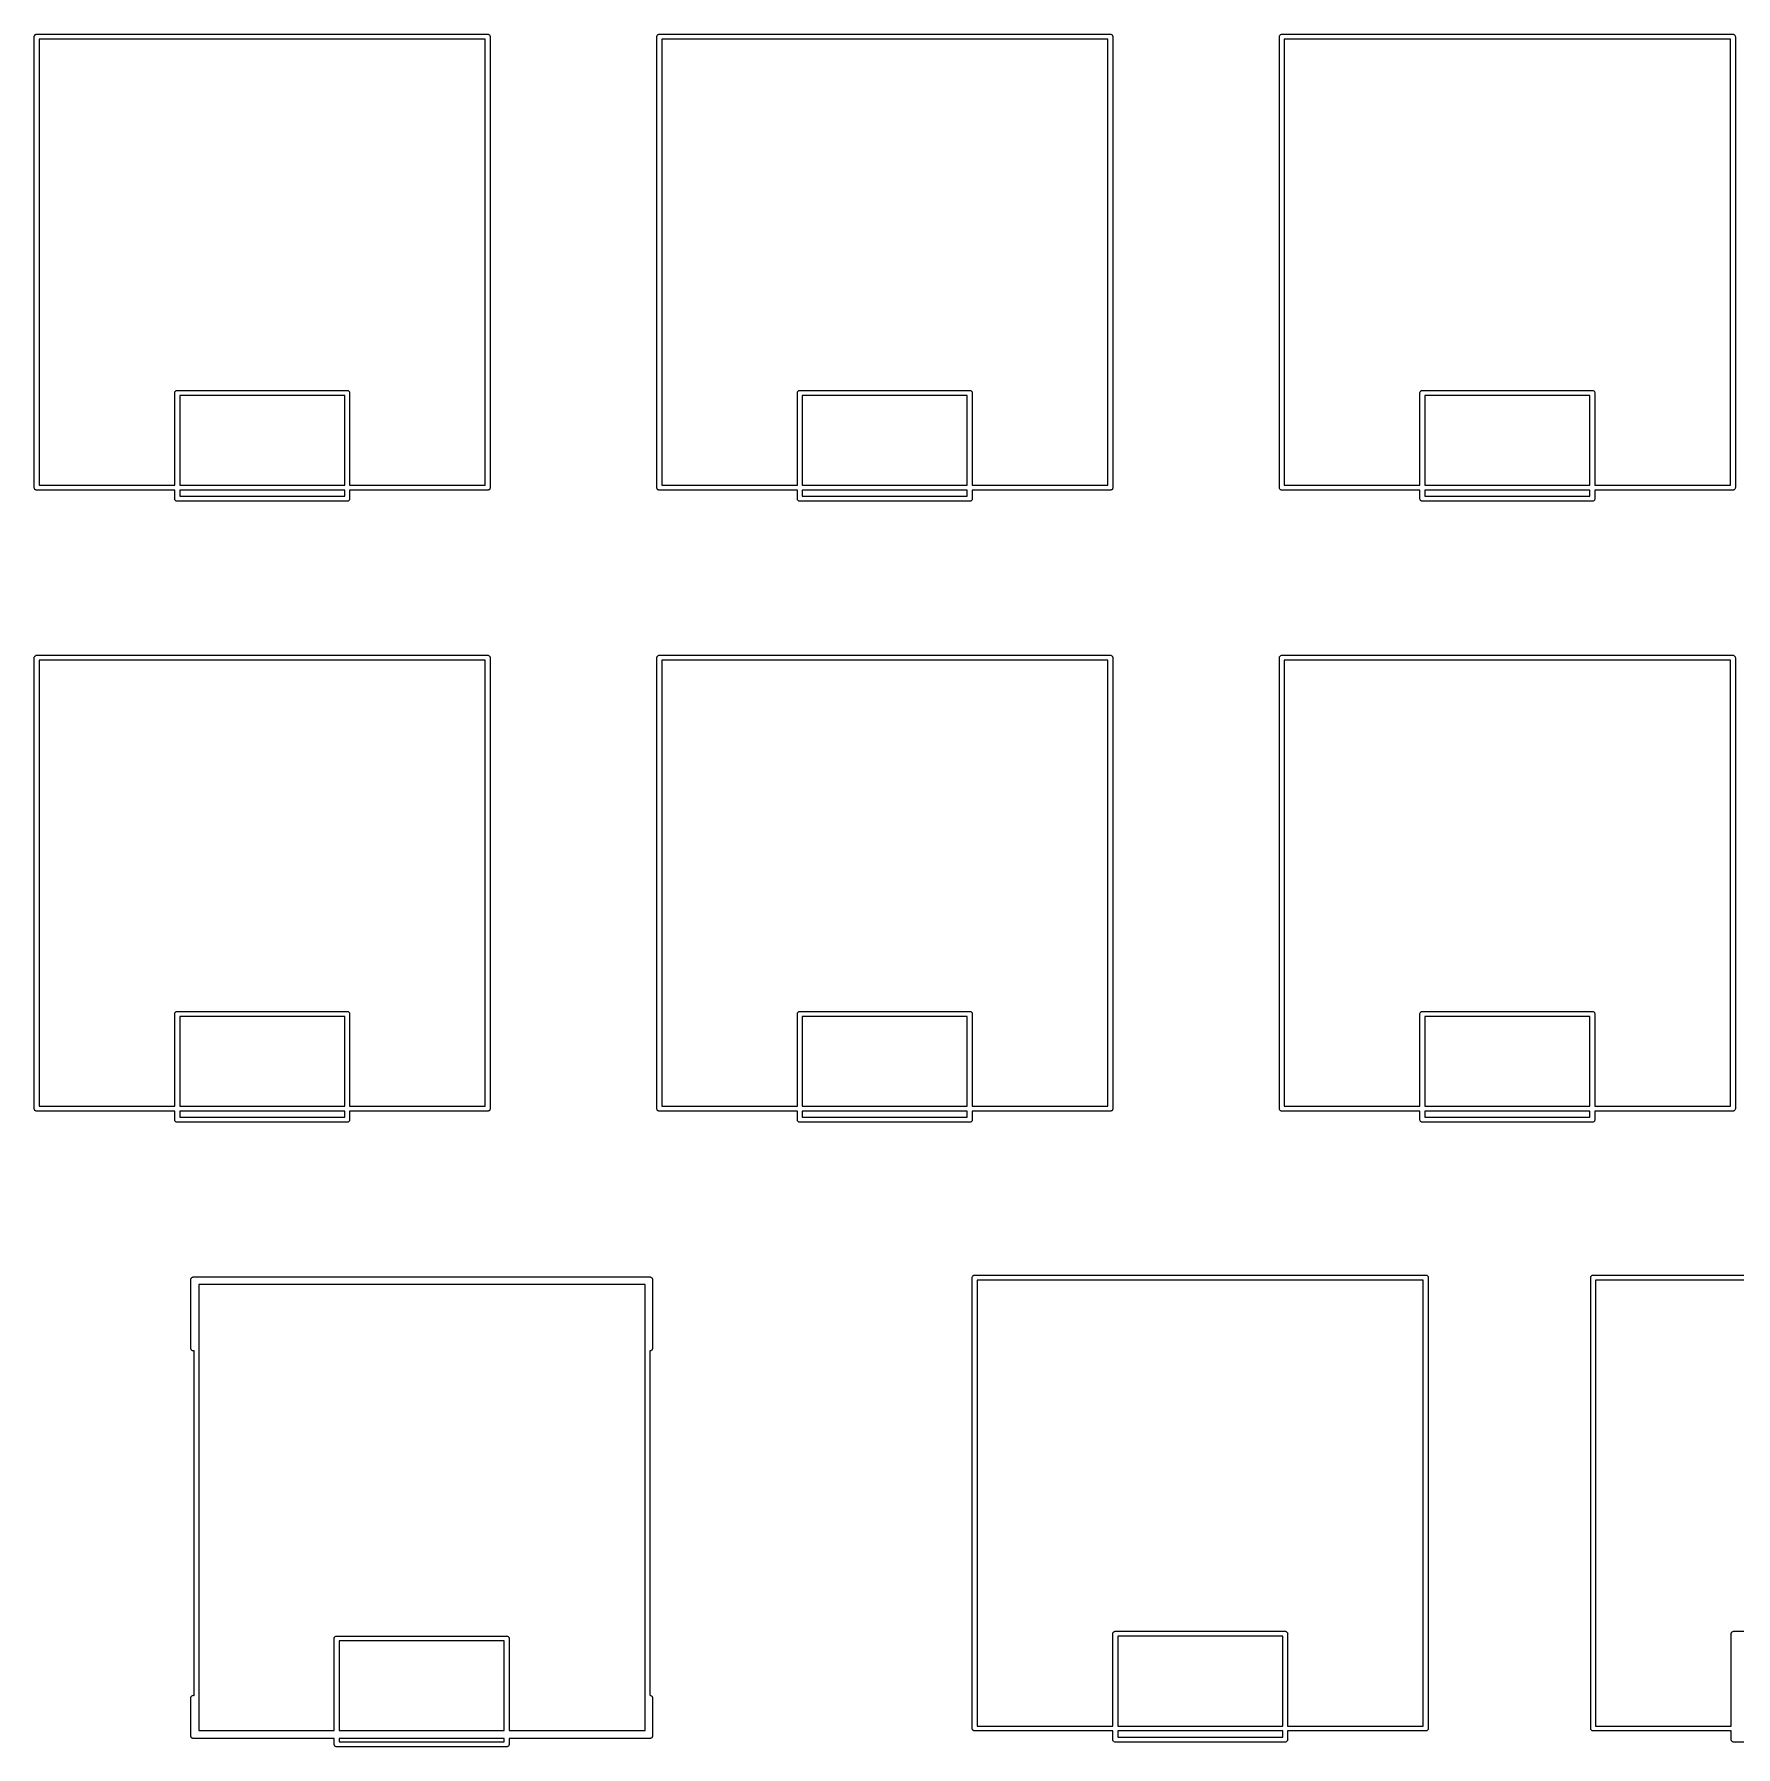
# Model space of a CAD drawing. Extents: x 1.3 to 14.8, y -4.8 to -0.5.
# Drawn here: x 1.315 to 3.365, y -2.524 to -0.46 of the extents above; entities that cross this region are included whole.
import ezdxf

# ---------------------------------------------------------------- set-up
doc = ezdxf.new("R2010")
doc.units = 0
doc.header["$MEASUREMENT"] = 0
doc.layers.add('BLACK', color=7, linetype='CONTINUOUS')

msp = doc.modelspace()

# ---------------------------------------------------------------- linework, layer by layer
at = {"layer": 'BLACK', "linetype": 'CONTINUOUS'}
for p, q in [((1.31538, -0.463346), (1.31544, -0.462768)), ((1.31539, -0.463492), (1.31538, -0.463346)), ((1.31539, -1.00651), (1.31539, -0.463492)), ((1.31544, -0.462768), (1.31561, -0.462211)), ((1.31561, -0.462211), (1.31588, -0.461698)), ((1.31588, -0.461698), (1.31625, -0.461248)), ((1.31625, -0.461248), (1.3167, -0.460879)), ((1.3167, -0.460879), (1.31721, -0.460605)), ((1.31721, -0.460605), (1.31777, -0.460436)), ((1.31777, -0.460436), (1.3182, -0.460394)), ((1.3182, -0.460394), (1.31835, -0.460379)), ((1.31835, -0.460379), (1.31849, -0.460394)), ((1.31849, -0.460394), (1.86151, -0.460394)), ((1.3213, -0.466299), (1.3213, -1.0037)), ((1.8587, -0.466299), (1.3213, -0.466299)), ((1.8587, -1.0037), (1.8587, -0.466299)), ((1.86151, -0.460394), (1.86165, -0.460379)), ((1.86165, -0.460379), (1.8618, -0.460394)), ((1.8618, -0.460394), (1.86223, -0.460436)), ((1.86223, -0.460436), (1.86279, -0.460605)), ((1.86279, -0.460605), (1.8633, -0.460879)), ((1.8633, -0.460879), (1.86375, -0.461248)), ((1.86375, -0.461248), (1.86412, -0.461698)), ((1.86412, -0.461698), (1.86439, -0.462211)), ((1.86439, -0.462211), (1.86456, -0.462768)), ((1.86456, -0.462768), (1.86462, -0.463346)), ((1.86462, -0.463346), (1.86461, -0.463491)), ((1.86461, -0.463491), (1.86461, -1.00651)), ((2.06538, -0.463346), (2.06544, -0.462768)), ((2.06539, -0.463492), (2.06538, -0.463346)), ((2.06539, -1.00651), (2.06539, -0.463492)), ((2.06544, -0.462768), (2.06561, -0.462211)), ((2.06561, -0.462211), (2.06588, -0.461698)), ((2.06588, -0.461698), (2.06625, -0.461248)), ((2.06625, -0.461248), (2.0667, -0.460879)), ((2.0667, -0.460879), (2.06721, -0.460605)), ((2.06721, -0.460605), (2.06777, -0.460436)), ((2.06777, -0.460436), (2.0682, -0.460394)), ((2.0682, -0.460394), (2.06835, -0.460379)), ((2.06835, -0.460379), (2.06849, -0.460394)), ((2.06849, -0.460394), (2.61151, -0.460394)), ((2.0713, -0.466299), (2.0713, -1.0037)), ((2.6087, -0.466299), (2.0713, -0.466299)), ((2.6087, -1.0037), (2.6087, -0.466299)), ((2.61151, -0.460394), (2.61165, -0.460379)), ((2.61165, -0.460379), (2.6118, -0.460394)), ((2.6118, -0.460394), (2.61223, -0.460436)), ((2.61223, -0.460436), (2.61279, -0.460605)), ((2.61279, -0.460605), (2.6133, -0.460879)), ((2.6133, -0.460879), (2.61375, -0.461248)), ((2.61375, -0.461248), (2.61412, -0.461698)), ((2.61412, -0.461698), (2.61439, -0.462211)), ((2.61439, -0.462211), (2.61456, -0.462768)), ((2.61456, -0.462768), (2.61462, -0.463346)), ((2.61462, -0.463346), (2.61461, -0.463491)), ((2.61461, -0.463491), (2.61461, -1.00651)), ((2.81538, -0.463346), (2.81544, -0.462768)), ((2.81539, -0.463492), (2.81538, -0.463346)), ((2.81539, -1.00651), (2.81539, -0.463492)), ((2.81544, -0.462768), (2.81561, -0.462211)), ((2.81561, -0.462211), (2.81588, -0.461698)), ((2.81588, -0.461698), (2.81625, -0.461248)), ((2.81625, -0.461248), (2.8167, -0.460879)), ((2.8167, -0.460879), (2.81721, -0.460605)), ((2.81721, -0.460605), (2.81777, -0.460436)), ((2.81777, -0.460436), (2.8182, -0.460394)), ((2.8182, -0.460394), (2.81835, -0.460379)), ((2.81835, -0.460379), (2.81849, -0.460394)), ((2.81849, -0.460394), (3.36151, -0.460394)), ((2.8213, -0.466299), (2.8213, -1.0037)), ((3.3587, -0.466299), (2.8213, -0.466299)), ((3.3587, -1.0037), (3.3587, -0.466299)), ((3.36151, -0.460394), (3.36165, -0.460379)), ((3.36165, -0.460379), (3.3618, -0.460394)), ((3.3618, -0.460394), (3.36223, -0.460436)), ((3.36223, -0.460436), (3.36279, -0.460605)), ((3.36279, -0.460605), (3.3633, -0.460879)), ((3.3633, -0.460879), (3.36375, -0.461248)), ((3.36375, -0.461248), (3.36412, -0.461698)), ((3.36412, -0.461698), (3.36439, -0.462211)), ((3.36439, -0.462211), (3.36456, -0.462768)), ((3.36456, -0.462768), (3.36462, -0.463346)), ((3.36462, -0.463346), (3.36461, -0.463491)), ((3.36461, -0.463491), (3.36461, -1.00651)), ((1.48467, -0.89248), (1.48473, -0.891901)), ((1.48473, -0.893059), (1.48467, -0.89248)), ((1.48469, -0.893871), (1.48473, -0.893437)), ((1.48469, -1.0037), (1.48469, -0.893871)), ((1.48473, -0.891901), (1.4849, -0.891345)), ((1.48479, -0.893248), (1.48473, -0.893059)), ((1.48473, -0.893437), (1.48479, -0.893248)), ((1.4849, -0.891345), (1.48517, -0.890832)), ((1.48517, -0.890832), (1.48554, -0.890382)), ((1.48554, -0.890382), (1.48599, -0.890013)), ((1.48599, -0.890013), (1.4865, -0.889739)), ((1.4865, -0.889739), (1.48706, -0.88957)), ((1.48706, -0.88957), (1.48749, -0.889528)), ((1.48749, -0.889528), (1.69222, -0.889528)), ((1.49059, -0.895433), (1.49059, -1.0037)), ((1.68941, -0.895433), (1.49059, -0.895433)), ((1.68941, -1.0037), (1.68941, -0.895433)), ((1.69222, -0.889528), (1.69236, -0.889513)), ((1.69236, -0.889513), (1.69251, -0.889528)), ((1.69251, -0.889528), (1.69294, -0.88957)), ((1.69294, -0.88957), (1.6935, -0.889739)), ((1.6935, -0.889739), (1.69401, -0.890013)), ((1.69401, -0.890013), (1.69446, -0.890382)), ((1.69446, -0.890382), (1.69483, -0.890832)), ((1.69483, -0.890832), (1.6951, -0.891345)), ((1.6951, -0.891345), (1.69527, -0.891901)), ((1.69527, -0.891901), (1.69533, -0.89248)), ((1.69533, -0.89248), (1.69531, -0.892625)), ((1.69531, -0.892625), (1.69531, -1.0037)), ((2.23467, -0.89248), (2.23473, -0.891901)), ((2.23473, -0.893059), (2.23467, -0.89248)), ((2.23469, -0.893871), (2.23473, -0.893437)), ((2.23469, -1.0037), (2.23469, -0.893871)), ((2.23473, -0.891901), (2.2349, -0.891345)), ((2.23479, -0.893248), (2.23473, -0.893059)), ((2.23473, -0.893437), (2.23479, -0.893248)), ((2.2349, -0.891345), (2.23517, -0.890832)), ((2.23517, -0.890832), (2.23554, -0.890382)), ((2.23554, -0.890382), (2.23599, -0.890013)), ((2.23599, -0.890013), (2.2365, -0.889739)), ((2.2365, -0.889739), (2.23706, -0.88957)), ((2.23706, -0.88957), (2.23749, -0.889528)), ((2.23749, -0.889528), (2.44222, -0.889528)), ((2.24059, -0.895433), (2.24059, -1.0037)), ((2.43941, -0.895433), (2.24059, -0.895433)), ((2.43941, -1.0037), (2.43941, -0.895433)), ((2.44222, -0.889528), (2.44236, -0.889513)), ((2.44236, -0.889513), (2.44251, -0.889528)), ((2.44251, -0.889528), (2.44294, -0.88957)), ((2.44294, -0.88957), (2.4435, -0.889739)), ((2.4435, -0.889739), (2.44401, -0.890013)), ((2.44401, -0.890013), (2.44446, -0.890382)), ((2.44446, -0.890382), (2.44483, -0.890832)), ((2.44483, -0.890832), (2.4451, -0.891345)), ((2.4451, -0.891345), (2.44527, -0.891901)), ((2.44527, -0.891901), (2.44533, -0.89248)), ((2.44533, -0.89248), (2.44531, -0.892625)), ((2.44531, -0.892625), (2.44531, -1.0037)), ((2.98467, -0.89248), (2.98473, -0.891901)), ((2.98473, -0.893059), (2.98467, -0.89248)), ((2.98469, -0.893871), (2.98473, -0.893437)), ((2.98469, -1.0037), (2.98469, -0.893871)), ((2.98473, -0.891901), (2.9849, -0.891345)), ((2.98479, -0.893248), (2.98473, -0.893059)), ((2.98473, -0.893437), (2.98479, -0.893248)), ((2.9849, -0.891345), (2.98517, -0.890832)), ((2.98517, -0.890832), (2.98554, -0.890382)), ((2.98554, -0.890382), (2.98599, -0.890013)), ((2.98599, -0.890013), (2.9865, -0.889739)), ((2.9865, -0.889739), (2.98706, -0.88957)), ((2.98706, -0.88957), (2.98749, -0.889528)), ((2.98749, -0.889528), (3.19222, -0.889528)), ((2.99059, -0.895433), (2.99059, -1.0037)), ((3.18941, -0.895433), (2.99059, -0.895433)), ((3.18941, -1.0037), (3.18941, -0.895433)), ((3.19222, -0.889528), (3.19236, -0.889513)), ((3.19236, -0.889513), (3.19251, -0.889528)), ((3.19251, -0.889528), (3.19294, -0.88957)), ((3.19294, -0.88957), (3.1935, -0.889739)), ((3.1935, -0.889739), (3.19401, -0.890013)), ((3.19401, -0.890013), (3.19446, -0.890382)), ((3.19446, -0.890382), (3.19483, -0.890832)), ((3.19483, -0.890832), (3.1951, -0.891345)), ((3.1951, -0.891345), (3.19527, -0.891901)), ((3.19527, -0.891901), (3.19533, -0.89248)), ((3.19533, -0.89248), (3.19531, -0.892625)), ((3.19531, -0.892625), (3.19531, -1.0037)), ((1.31538, -1.00665), (1.31539, -1.00651)), ((1.31544, -1.00723), (1.31538, -1.00665)), ((1.31561, -1.00779), (1.31544, -1.00723)), ((1.31588, -1.0083), (1.31561, -1.00779)), ((1.31625, -1.00875), (1.31588, -1.0083)), ((1.3167, -1.00912), (1.31625, -1.00875)), ((1.31721, -1.00939), (1.3167, -1.00912)), ((1.31777, -1.00956), (1.31721, -1.00939)), ((1.31835, -1.00962), (1.31777, -1.00956)), ((1.31849, -1.00961), (1.31835, -1.00962)), ((1.48469, -1.00961), (1.31849, -1.00961)), ((1.3213, -1.0037), (1.48469, -1.0037)), ((1.48469, -1.01985), (1.48469, -1.00961)), ((1.49059, -1.0037), (1.68941, -1.0037)), ((1.49059, -1.00961), (1.49059, -1.01705)), ((1.68941, -1.00961), (1.49059, -1.00961)), ((1.68941, -1.01705), (1.68941, -1.00961)), ((1.69531, -1.0037), (1.8587, -1.0037)), ((1.86151, -1.00961), (1.69531, -1.00961)), ((1.69531, -1.00961), (1.69531, -1.01861)), ((1.86165, -1.00962), (1.86151, -1.00961)), ((1.8618, -1.00961), (1.86165, -1.00962)), ((1.86223, -1.00956), (1.8618, -1.00961)), ((1.86279, -1.00939), (1.86223, -1.00956)), ((1.8633, -1.00912), (1.86279, -1.00939)), ((1.86375, -1.00875), (1.8633, -1.00912)), ((1.86412, -1.0083), (1.86375, -1.00875)), ((1.86439, -1.00779), (1.86412, -1.0083)), ((1.86456, -1.00723), (1.86439, -1.00779)), ((1.86462, -1.00665), (1.86456, -1.00723)), ((1.86461, -1.00651), (1.86462, -1.00665)), ((2.06538, -1.00665), (2.06539, -1.00651)), ((2.06544, -1.00723), (2.06538, -1.00665)), ((2.06561, -1.00779), (2.06544, -1.00723)), ((2.06588, -1.0083), (2.06561, -1.00779)), ((2.06625, -1.00875), (2.06588, -1.0083)), ((2.0667, -1.00912), (2.06625, -1.00875)), ((2.06721, -1.00939), (2.0667, -1.00912)), ((2.06777, -1.00956), (2.06721, -1.00939)), ((2.06835, -1.00962), (2.06777, -1.00956)), ((2.06849, -1.00961), (2.06835, -1.00962)), ((2.23469, -1.00961), (2.06849, -1.00961)), ((2.0713, -1.0037), (2.23469, -1.0037)), ((2.23469, -1.01985), (2.23469, -1.00961)), ((2.24059, -1.0037), (2.43941, -1.0037)), ((2.24059, -1.00961), (2.24059, -1.01705)), ((2.43941, -1.00961), (2.24059, -1.00961)), ((2.43941, -1.01705), (2.43941, -1.00961)), ((2.44531, -1.0037), (2.6087, -1.0037)), ((2.61151, -1.00961), (2.44531, -1.00961)), ((2.44531, -1.00961), (2.44531, -1.01861)), ((2.61165, -1.00962), (2.61151, -1.00961)), ((2.6118, -1.00961), (2.61165, -1.00962)), ((2.61223, -1.00956), (2.6118, -1.00961)), ((2.61279, -1.00939), (2.61223, -1.00956)), ((2.6133, -1.00912), (2.61279, -1.00939)), ((2.61375, -1.00875), (2.6133, -1.00912)), ((2.61412, -1.0083), (2.61375, -1.00875)), ((2.61439, -1.00779), (2.61412, -1.0083)), ((2.61456, -1.00723), (2.61439, -1.00779)), ((2.61462, -1.00665), (2.61456, -1.00723)), ((2.61461, -1.00651), (2.61462, -1.00665)), ((2.81538, -1.00665), (2.81539, -1.00651)), ((2.81544, -1.00723), (2.81538, -1.00665)), ((2.81561, -1.00779), (2.81544, -1.00723)), ((2.81588, -1.0083), (2.81561, -1.00779)), ((2.81625, -1.00875), (2.81588, -1.0083)), ((2.8167, -1.00912), (2.81625, -1.00875)), ((2.81721, -1.00939), (2.8167, -1.00912)), ((2.81777, -1.00956), (2.81721, -1.00939)), ((2.81835, -1.00962), (2.81777, -1.00956)), ((2.81849, -1.00961), (2.81835, -1.00962)), ((2.98469, -1.00961), (2.81849, -1.00961)), ((2.8213, -1.0037), (2.98469, -1.0037)), ((2.98469, -1.01985), (2.98469, -1.00961)), ((2.99059, -1.0037), (3.18941, -1.0037)), ((2.99059, -1.00961), (2.99059, -1.01705)), ((3.18941, -1.00961), (2.99059, -1.00961)), ((3.18941, -1.01705), (3.18941, -1.00961)), ((3.19531, -1.0037), (3.3587, -1.0037)), ((3.36151, -1.00961), (3.19531, -1.00961)), ((3.19531, -1.00961), (3.19531, -1.01861)), ((3.36165, -1.00962), (3.36151, -1.00961)), ((3.3618, -1.00961), (3.36165, -1.00962)), ((3.36223, -1.00956), (3.3618, -1.00961)), ((3.36279, -1.00939), (3.36223, -1.00956)), ((3.3633, -1.00912), (3.36279, -1.00939)), ((3.36375, -1.00875), (3.3633, -1.00912)), ((3.36412, -1.0083), (3.36375, -1.00875)), ((3.36439, -1.00779), (3.36412, -1.0083)), ((3.36456, -1.00723), (3.36439, -1.00779)), ((3.36462, -1.00665), (3.36456, -1.00723)), ((3.36461, -1.00651), (3.36462, -1.00665)), ((1.48467, -1.02), (1.48469, -1.01985)), ((1.48473, -1.02058), (1.48467, -1.02)), ((1.4849, -1.02114), (1.48473, -1.02058)), ((1.48517, -1.02165), (1.4849, -1.02114)), ((1.48554, -1.0221), (1.48517, -1.02165)), ((1.48599, -1.02247), (1.48554, -1.0221)), ((1.4865, -1.02274), (1.48599, -1.02247)), ((1.48706, -1.02291), (1.4865, -1.02274)), ((1.48749, -1.02295), (1.48706, -1.02291)), ((1.48764, -1.02297), (1.48749, -1.02295)), ((1.48778, -1.02295), (1.48764, -1.02297)), ((1.69251, -1.02295), (1.48778, -1.02295)), ((1.49059, -1.01705), (1.68941, -1.01705)), ((1.69294, -1.02291), (1.69251, -1.02295)), ((1.6935, -1.02274), (1.69294, -1.02291)), ((1.69401, -1.02247), (1.6935, -1.02274)), ((1.69446, -1.0221), (1.69401, -1.02247)), ((1.69483, -1.02165), (1.69446, -1.0221)), ((1.6951, -1.02114), (1.69483, -1.02165)), ((1.69527, -1.02058), (1.6951, -1.02114)), ((1.69527, -1.01904), (1.69521, -1.01923)), ((1.69521, -1.01923), (1.69527, -1.01942)), ((1.69531, -1.01861), (1.69527, -1.01904)), ((1.69527, -1.01942), (1.69533, -1.02)), ((1.69533, -1.02), (1.69527, -1.02058)), ((2.23467, -1.02), (2.23469, -1.01985)), ((2.23473, -1.02058), (2.23467, -1.02)), ((2.2349, -1.02114), (2.23473, -1.02058)), ((2.23517, -1.02165), (2.2349, -1.02114)), ((2.23554, -1.0221), (2.23517, -1.02165)), ((2.23599, -1.02247), (2.23554, -1.0221)), ((2.2365, -1.02274), (2.23599, -1.02247)), ((2.23706, -1.02291), (2.2365, -1.02274)), ((2.23749, -1.02295), (2.23706, -1.02291)), ((2.23764, -1.02297), (2.23749, -1.02295)), ((2.23778, -1.02295), (2.23764, -1.02297)), ((2.44251, -1.02295), (2.23778, -1.02295)), ((2.24059, -1.01705), (2.43941, -1.01705)), ((2.44294, -1.02291), (2.44251, -1.02295)), ((2.4435, -1.02274), (2.44294, -1.02291)), ((2.44401, -1.02247), (2.4435, -1.02274)), ((2.44446, -1.0221), (2.44401, -1.02247)), ((2.44483, -1.02165), (2.44446, -1.0221)), ((2.4451, -1.02114), (2.44483, -1.02165)), ((2.44527, -1.02058), (2.4451, -1.02114)), ((2.44527, -1.01904), (2.44521, -1.01923)), ((2.44521, -1.01923), (2.44527, -1.01942)), ((2.44531, -1.01861), (2.44527, -1.01904)), ((2.44527, -1.01942), (2.44533, -1.02)), ((2.44533, -1.02), (2.44527, -1.02058)), ((2.98467, -1.02), (2.98469, -1.01985)), ((2.98473, -1.02058), (2.98467, -1.02)), ((2.9849, -1.02114), (2.98473, -1.02058)), ((2.98517, -1.02165), (2.9849, -1.02114)), ((2.98554, -1.0221), (2.98517, -1.02165)), ((2.98599, -1.02247), (2.98554, -1.0221)), ((2.9865, -1.02274), (2.98599, -1.02247)), ((2.98706, -1.02291), (2.9865, -1.02274)), ((2.98749, -1.02295), (2.98706, -1.02291)), ((2.98764, -1.02297), (2.98749, -1.02295)), ((2.98778, -1.02295), (2.98764, -1.02297)), ((3.19251, -1.02295), (2.98778, -1.02295)), ((2.99059, -1.01705), (3.18941, -1.01705)), ((3.19294, -1.02291), (3.19251, -1.02295)), ((3.1935, -1.02274), (3.19294, -1.02291)), ((3.19401, -1.02247), (3.1935, -1.02274)), ((3.19446, -1.0221), (3.19401, -1.02247)), ((3.19483, -1.02165), (3.19446, -1.0221)), ((3.1951, -1.02114), (3.19483, -1.02165)), ((3.19527, -1.02058), (3.1951, -1.02114)), ((3.19527, -1.01904), (3.19521, -1.01923)), ((3.19521, -1.01923), (3.19527, -1.01942)), ((3.19531, -1.01861), (3.19527, -1.01904)), ((3.19527, -1.01942), (3.19533, -1.02)), ((3.19533, -1.02), (3.19527, -1.02058)), ((1.31538, -1.21157), (1.31544, -1.21099)), ((1.31539, -1.21172), (1.31538, -1.21157)), ((1.31539, -1.75473), (1.31539, -1.21172)), ((1.31544, -1.21099), (1.31561, -1.21044)), ((1.31561, -1.21044), (1.31588, -1.20992)), ((1.31588, -1.20992), (1.31625, -1.20947)), ((1.31625, -1.20947), (1.3167, -1.2091)), ((1.3167, -1.2091), (1.31721, -1.20883)), ((1.31721, -1.20883), (1.31777, -1.20866)), ((1.31777, -1.20866), (1.3182, -1.20862)), ((1.3182, -1.20862), (1.31835, -1.2086)), ((1.31835, -1.2086), (1.31849, -1.20862)), ((1.31849, -1.20862), (1.86151, -1.20862)), ((1.3213, -1.21452), (1.3213, -1.75193)), ((1.8587, -1.21452), (1.3213, -1.21452)), ((1.8587, -1.75193), (1.8587, -1.21452)), ((1.86151, -1.20862), (1.86165, -1.2086)), ((1.86165, -1.2086), (1.8618, -1.20862)), ((1.8618, -1.20862), (1.86223, -1.20866)), ((1.86223, -1.20866), (1.86279, -1.20883)), ((1.86279, -1.20883), (1.8633, -1.2091)), ((1.8633, -1.2091), (1.86375, -1.20947)), ((1.86375, -1.20947), (1.86412, -1.20992)), ((1.86412, -1.20992), (1.86439, -1.21044)), ((1.86439, -1.21044), (1.86456, -1.21099)), ((1.86456, -1.21099), (1.86462, -1.21157)), ((1.86462, -1.21157), (1.86461, -1.21172)), ((1.86461, -1.21172), (1.86461, -1.75473)), ((2.06538, -1.21157), (2.06544, -1.21099)), ((2.06539, -1.21172), (2.06538, -1.21157)), ((2.06539, -1.75473), (2.06539, -1.21172)), ((2.06544, -1.21099), (2.06561, -1.21044)), ((2.06561, -1.21044), (2.06588, -1.20992)), ((2.06588, -1.20992), (2.06625, -1.20947)), ((2.06625, -1.20947), (2.0667, -1.2091)), ((2.0667, -1.2091), (2.06721, -1.20883)), ((2.06721, -1.20883), (2.06777, -1.20866)), ((2.06777, -1.20866), (2.0682, -1.20862)), ((2.0682, -1.20862), (2.06835, -1.2086)), ((2.06835, -1.2086), (2.06849, -1.20862)), ((2.06849, -1.20862), (2.61151, -1.20862)), ((2.0713, -1.21452), (2.0713, -1.75193)), ((2.6087, -1.21452), (2.0713, -1.21452)), ((2.6087, -1.75193), (2.6087, -1.21452)), ((2.61151, -1.20862), (2.61165, -1.2086)), ((2.61165, -1.2086), (2.6118, -1.20862)), ((2.6118, -1.20862), (2.61223, -1.20866)), ((2.61223, -1.20866), (2.61279, -1.20883)), ((2.61279, -1.20883), (2.6133, -1.2091)), ((2.6133, -1.2091), (2.61375, -1.20947)), ((2.61375, -1.20947), (2.61412, -1.20992)), ((2.61412, -1.20992), (2.61439, -1.21044)), ((2.61439, -1.21044), (2.61456, -1.21099)), ((2.61456, -1.21099), (2.61462, -1.21157)), ((2.61462, -1.21157), (2.61461, -1.21172)), ((2.61461, -1.21172), (2.61461, -1.75473)), ((2.81538, -1.21157), (2.81544, -1.21099)), ((2.81539, -1.21172), (2.81538, -1.21157)), ((2.81539, -1.75473), (2.81539, -1.21172)), ((2.81544, -1.21099), (2.81561, -1.21044)), ((2.81561, -1.21044), (2.81588, -1.20992)), ((2.81588, -1.20992), (2.81625, -1.20947)), ((2.81625, -1.20947), (2.8167, -1.2091)), ((2.8167, -1.2091), (2.81721, -1.20883)), ((2.81721, -1.20883), (2.81777, -1.20866)), ((2.81777, -1.20866), (2.8182, -1.20862)), ((2.8182, -1.20862), (2.81835, -1.2086)), ((2.81835, -1.2086), (2.81849, -1.20862)), ((2.81849, -1.20862), (3.36151, -1.20862)), ((2.8213, -1.21452), (2.8213, -1.75193)), ((3.3587, -1.21452), (2.8213, -1.21452)), ((3.3587, -1.75193), (3.3587, -1.21452)), ((3.36151, -1.20862), (3.36165, -1.2086)), ((3.36165, -1.2086), (3.3618, -1.20862)), ((3.3618, -1.20862), (3.36223, -1.20866)), ((3.36223, -1.20866), (3.36279, -1.20883)), ((3.36279, -1.20883), (3.3633, -1.2091)), ((3.3633, -1.2091), (3.36375, -1.20947)), ((3.36375, -1.20947), (3.36412, -1.20992)), ((3.36412, -1.20992), (3.36439, -1.21044)), ((3.36439, -1.21044), (3.36456, -1.21099)), ((3.36456, -1.21099), (3.36462, -1.21157)), ((3.36462, -1.21157), (3.36461, -1.21172)), ((3.36461, -1.21172), (3.36461, -1.75473)), ((1.48467, -1.6407), (1.48473, -1.64013)), ((1.48473, -1.64128), (1.48467, -1.6407)), ((1.48469, -1.6421), (1.48473, -1.64166)), ((1.48469, -1.75193), (1.48469, -1.6421)), ((1.48473, -1.64013), (1.4849, -1.63957)), ((1.48479, -1.64147), (1.48473, -1.64128)), ((1.48473, -1.64166), (1.48479, -1.64147)), ((1.4849, -1.63957), (1.48517, -1.63906)), ((1.48517, -1.63906), (1.48554, -1.63861)), ((1.48554, -1.63861), (1.48599, -1.63824)), ((1.48599, -1.63824), (1.4865, -1.63796)), ((1.4865, -1.63796), (1.48706, -1.63779)), ((1.48706, -1.63779), (1.48749, -1.63775)), ((1.48749, -1.63775), (1.69222, -1.63775)), ((1.49059, -1.64366), (1.49059, -1.75193)), ((1.68941, -1.64366), (1.49059, -1.64366)), ((1.68941, -1.75193), (1.68941, -1.64366)), ((1.69222, -1.63775), (1.69236, -1.63774)), ((1.69236, -1.63774), (1.69251, -1.63775)), ((1.69251, -1.63775), (1.69294, -1.63779)), ((1.69294, -1.63779), (1.6935, -1.63796)), ((1.6935, -1.63796), (1.69401, -1.63824)), ((1.69401, -1.63824), (1.69446, -1.63861)), ((1.69446, -1.63861), (1.69483, -1.63906)), ((1.69483, -1.63906), (1.6951, -1.63957)), ((1.6951, -1.63957), (1.69527, -1.64013)), ((1.69527, -1.64013), (1.69533, -1.6407)), ((1.69533, -1.6407), (1.69531, -1.64085)), ((1.69531, -1.64085), (1.69531, -1.75193)), ((2.23467, -1.6407), (2.23473, -1.64013)), ((2.23473, -1.64128), (2.23467, -1.6407)), ((2.23469, -1.6421), (2.23473, -1.64166)), ((2.23469, -1.75193), (2.23469, -1.6421)), ((2.23473, -1.64013), (2.2349, -1.63957)), ((2.23479, -1.64147), (2.23473, -1.64128)), ((2.23473, -1.64166), (2.23479, -1.64147)), ((2.2349, -1.63957), (2.23517, -1.63906)), ((2.23517, -1.63906), (2.23554, -1.63861)), ((2.23554, -1.63861), (2.23599, -1.63824)), ((2.23599, -1.63824), (2.2365, -1.63796)), ((2.2365, -1.63796), (2.23706, -1.63779)), ((2.23706, -1.63779), (2.23749, -1.63775)), ((2.23749, -1.63775), (2.44222, -1.63775)), ((2.24059, -1.64366), (2.24059, -1.75193)), ((2.43941, -1.64366), (2.24059, -1.64366)), ((2.43941, -1.75193), (2.43941, -1.64366)), ((2.44222, -1.63775), (2.44236, -1.63774)), ((2.44236, -1.63774), (2.44251, -1.63775)), ((2.44251, -1.63775), (2.44294, -1.63779)), ((2.44294, -1.63779), (2.4435, -1.63796)), ((2.4435, -1.63796), (2.44401, -1.63824)), ((2.44401, -1.63824), (2.44446, -1.63861)), ((2.44446, -1.63861), (2.44483, -1.63906)), ((2.44483, -1.63906), (2.4451, -1.63957)), ((2.4451, -1.63957), (2.44527, -1.64013)), ((2.44527, -1.64013), (2.44533, -1.6407)), ((2.44533, -1.6407), (2.44531, -1.64085)), ((2.44531, -1.64085), (2.44531, -1.75193)), ((2.98467, -1.6407), (2.98473, -1.64013)), ((2.98473, -1.64128), (2.98467, -1.6407)), ((2.98469, -1.6421), (2.98473, -1.64166)), ((2.98469, -1.75193), (2.98469, -1.6421)), ((2.98473, -1.64013), (2.9849, -1.63957)), ((2.98479, -1.64147), (2.98473, -1.64128)), ((2.98473, -1.64166), (2.98479, -1.64147)), ((2.9849, -1.63957), (2.98517, -1.63906)), ((2.98517, -1.63906), (2.98554, -1.63861)), ((2.98554, -1.63861), (2.98599, -1.63824)), ((2.98599, -1.63824), (2.9865, -1.63796)), ((2.9865, -1.63796), (2.98706, -1.63779)), ((2.98706, -1.63779), (2.98749, -1.63775)), ((2.98749, -1.63775), (3.19222, -1.63775)), ((2.99059, -1.64366), (2.99059, -1.75193)), ((3.18941, -1.64366), (2.99059, -1.64366)), ((3.18941, -1.75193), (3.18941, -1.64366)), ((3.19222, -1.63775), (3.19236, -1.63774)), ((3.19236, -1.63774), (3.19251, -1.63775)), ((3.19251, -1.63775), (3.19294, -1.63779)), ((3.19294, -1.63779), (3.1935, -1.63796)), ((3.1935, -1.63796), (3.19401, -1.63824)), ((3.19401, -1.63824), (3.19446, -1.63861)), ((3.19446, -1.63861), (3.19483, -1.63906)), ((3.19483, -1.63906), (3.1951, -1.63957)), ((3.1951, -1.63957), (3.19527, -1.64013)), ((3.19527, -1.64013), (3.19533, -1.6407)), ((3.19533, -1.6407), (3.19531, -1.64085)), ((3.19531, -1.64085), (3.19531, -1.75193)), ((1.3213, -1.75193), (1.48469, -1.75193)), ((1.49059, -1.75193), (1.68941, -1.75193)), ((1.69531, -1.75193), (1.8587, -1.75193)), ((2.0713, -1.75193), (2.23469, -1.75193)), ((2.24059, -1.75193), (2.43941, -1.75193)), ((2.44531, -1.75193), (2.6087, -1.75193)), ((2.8213, -1.75193), (2.98469, -1.75193)), ((2.99059, -1.75193), (3.18941, -1.75193)), ((3.19531, -1.75193), (3.3587, -1.75193)), ((1.31538, -1.75488), (1.31539, -1.75473)), ((1.31544, -1.75546), (1.31538, -1.75488)), ((1.31561, -1.75601), (1.31544, -1.75546)), ((1.31588, -1.75653), (1.31561, -1.75601)), ((1.31625, -1.75698), (1.31588, -1.75653)), ((1.3167, -1.75734), (1.31625, -1.75698)), ((1.31721, -1.75762), (1.3167, -1.75734)), ((1.31777, -1.75779), (1.31721, -1.75762)), ((1.31835, -1.75784), (1.31777, -1.75779)), ((1.31849, -1.75783), (1.31835, -1.75784)), ((1.48469, -1.75783), (1.31849, -1.75783)), ((1.48467, -1.76822), (1.48469, -1.76808)), ((1.48473, -1.7688), (1.48467, -1.76822)), ((1.48469, -1.76808), (1.48469, -1.75783)), ((1.4849, -1.76936), (1.48473, -1.7688)), ((1.48517, -1.76987), (1.4849, -1.76936)), ((1.48554, -1.77032), (1.48517, -1.76987)), ((1.48599, -1.77069), (1.48554, -1.77032)), ((1.4865, -1.77097), (1.48599, -1.77069)), ((1.48706, -1.77113), (1.4865, -1.77097)), ((1.48749, -1.77118), (1.48706, -1.77113)), ((1.48764, -1.77119), (1.48749, -1.77118)), ((1.48778, -1.77118), (1.48764, -1.77119)), ((1.69251, -1.77118), (1.48778, -1.77118)), ((1.49059, -1.75783), (1.49059, -1.76527)), ((1.68941, -1.75783), (1.49059, -1.75783)), ((1.49059, -1.76527), (1.68941, -1.76527)), ((1.68941, -1.76527), (1.68941, -1.75783)), ((1.69294, -1.77113), (1.69251, -1.77118)), ((1.6935, -1.77097), (1.69294, -1.77113)), ((1.69401, -1.77069), (1.6935, -1.77097)), ((1.69446, -1.77032), (1.69401, -1.77069)), ((1.69483, -1.76987), (1.69446, -1.77032)), ((1.6951, -1.76936), (1.69483, -1.76987)), ((1.69527, -1.7688), (1.6951, -1.76936)), ((1.69527, -1.76727), (1.69521, -1.76746)), ((1.69521, -1.76746), (1.69527, -1.76765)), ((1.69531, -1.76683), (1.69527, -1.76727)), ((1.69527, -1.76765), (1.69533, -1.76822)), ((1.69533, -1.76822), (1.69527, -1.7688)), ((1.86151, -1.75783), (1.69531, -1.75783)), ((1.69531, -1.75783), (1.69531, -1.76683)), ((1.86165, -1.75784), (1.86151, -1.75783)), ((1.8618, -1.75783), (1.86165, -1.75784)), ((1.86223, -1.75779), (1.8618, -1.75783)), ((1.86279, -1.75762), (1.86223, -1.75779)), ((1.8633, -1.75734), (1.86279, -1.75762)), ((1.86375, -1.75698), (1.8633, -1.75734)), ((1.86412, -1.75653), (1.86375, -1.75698)), ((1.86439, -1.75601), (1.86412, -1.75653)), ((1.86456, -1.75546), (1.86439, -1.75601)), ((1.86462, -1.75488), (1.86456, -1.75546)), ((1.86461, -1.75473), (1.86462, -1.75488)), ((2.06538, -1.75488), (2.06539, -1.75473)), ((2.06544, -1.75546), (2.06538, -1.75488)), ((2.06561, -1.75601), (2.06544, -1.75546)), ((2.06588, -1.75653), (2.06561, -1.75601)), ((2.06625, -1.75698), (2.06588, -1.75653)), ((2.0667, -1.75734), (2.06625, -1.75698)), ((2.06721, -1.75762), (2.0667, -1.75734)), ((2.06777, -1.75779), (2.06721, -1.75762)), ((2.06835, -1.75784), (2.06777, -1.75779)), ((2.06849, -1.75783), (2.06835, -1.75784)), ((2.23469, -1.75783), (2.06849, -1.75783)), ((2.23467, -1.76822), (2.23469, -1.76808)), ((2.23473, -1.7688), (2.23467, -1.76822)), ((2.23469, -1.76808), (2.23469, -1.75783)), ((2.2349, -1.76936), (2.23473, -1.7688)), ((2.23517, -1.76987), (2.2349, -1.76936)), ((2.23554, -1.77032), (2.23517, -1.76987)), ((2.23599, -1.77069), (2.23554, -1.77032)), ((2.2365, -1.77097), (2.23599, -1.77069)), ((2.23706, -1.77113), (2.2365, -1.77097)), ((2.23749, -1.77118), (2.23706, -1.77113)), ((2.23764, -1.77119), (2.23749, -1.77118)), ((2.23778, -1.77118), (2.23764, -1.77119)), ((2.44251, -1.77118), (2.23778, -1.77118)), ((2.24059, -1.75783), (2.24059, -1.76527)), ((2.43941, -1.75783), (2.24059, -1.75783)), ((2.24059, -1.76527), (2.43941, -1.76527)), ((2.43941, -1.76527), (2.43941, -1.75783)), ((2.44294, -1.77113), (2.44251, -1.77118)), ((2.4435, -1.77097), (2.44294, -1.77113)), ((2.44401, -1.77069), (2.4435, -1.77097)), ((2.44446, -1.77032), (2.44401, -1.77069)), ((2.44483, -1.76987), (2.44446, -1.77032)), ((2.4451, -1.76936), (2.44483, -1.76987)), ((2.44527, -1.7688), (2.4451, -1.76936)), ((2.44527, -1.76727), (2.44521, -1.76746)), ((2.44521, -1.76746), (2.44527, -1.76765)), ((2.44531, -1.76683), (2.44527, -1.76727)), ((2.44527, -1.76765), (2.44533, -1.76822)), ((2.44533, -1.76822), (2.44527, -1.7688)), ((2.61151, -1.75783), (2.44531, -1.75783)), ((2.44531, -1.75783), (2.44531, -1.76683)), ((2.61165, -1.75784), (2.61151, -1.75783)), ((2.6118, -1.75783), (2.61165, -1.75784)), ((2.61223, -1.75779), (2.6118, -1.75783)), ((2.61279, -1.75762), (2.61223, -1.75779)), ((2.6133, -1.75734), (2.61279, -1.75762)), ((2.61375, -1.75698), (2.6133, -1.75734)), ((2.61412, -1.75653), (2.61375, -1.75698)), ((2.61439, -1.75601), (2.61412, -1.75653)), ((2.61456, -1.75546), (2.61439, -1.75601)), ((2.61462, -1.75488), (2.61456, -1.75546)), ((2.61461, -1.75473), (2.61462, -1.75488)), ((2.81538, -1.75488), (2.81539, -1.75473)), ((2.81544, -1.75546), (2.81538, -1.75488)), ((2.81561, -1.75601), (2.81544, -1.75546)), ((2.81588, -1.75653), (2.81561, -1.75601)), ((2.81625, -1.75698), (2.81588, -1.75653)), ((2.8167, -1.75734), (2.81625, -1.75698)), ((2.81721, -1.75762), (2.8167, -1.75734)), ((2.81777, -1.75779), (2.81721, -1.75762)), ((2.81835, -1.75784), (2.81777, -1.75779)), ((2.81849, -1.75783), (2.81835, -1.75784)), ((2.98469, -1.75783), (2.81849, -1.75783)), ((2.98467, -1.76822), (2.98469, -1.76808)), ((2.98473, -1.7688), (2.98467, -1.76822)), ((2.98469, -1.76808), (2.98469, -1.75783)), ((2.9849, -1.76936), (2.98473, -1.7688)), ((2.98517, -1.76987), (2.9849, -1.76936)), ((2.98554, -1.77032), (2.98517, -1.76987)), ((2.98599, -1.77069), (2.98554, -1.77032)), ((2.9865, -1.77097), (2.98599, -1.77069)), ((2.98706, -1.77113), (2.9865, -1.77097)), ((2.98749, -1.77118), (2.98706, -1.77113)), ((2.98764, -1.77119), (2.98749, -1.77118)), ((2.98778, -1.77118), (2.98764, -1.77119)), ((3.19251, -1.77118), (2.98778, -1.77118)), ((2.99059, -1.75783), (2.99059, -1.76527)), ((3.18941, -1.75783), (2.99059, -1.75783)), ((2.99059, -1.76527), (3.18941, -1.76527)), ((3.18941, -1.76527), (3.18941, -1.75783)), ((3.19294, -1.77113), (3.19251, -1.77118)), ((3.1935, -1.77097), (3.19294, -1.77113)), ((3.19401, -1.77069), (3.1935, -1.77097)), ((3.19446, -1.77032), (3.19401, -1.77069)), ((3.19483, -1.76987), (3.19446, -1.77032)), ((3.1951, -1.76936), (3.19483, -1.76987)), ((3.19527, -1.7688), (3.1951, -1.76936)), ((3.19527, -1.76727), (3.19521, -1.76746)), ((3.19521, -1.76746), (3.19527, -1.76765)), ((3.19531, -1.76683), (3.19527, -1.76727)), ((3.19527, -1.76765), (3.19533, -1.76822)), ((3.19533, -1.76822), (3.19527, -1.7688)), ((3.36151, -1.75783), (3.19531, -1.75783)), ((3.19531, -1.75783), (3.19531, -1.76683)), ((3.36165, -1.75784), (3.36151, -1.75783)), ((3.3618, -1.75783), (3.36165, -1.75784)), ((3.36223, -1.75779), (3.3618, -1.75783)), ((3.36279, -1.75762), (3.36223, -1.75779)), ((3.3633, -1.75734), (3.36279, -1.75762)), ((3.36375, -1.75698), (3.3633, -1.75734)), ((3.36412, -1.75653), (3.36375, -1.75698)), ((3.36439, -1.75601), (3.36412, -1.75653)), ((3.36456, -1.75546), (3.36439, -1.75601)), ((3.36462, -1.75488), (3.36456, -1.75546)), ((3.36461, -1.75473), (3.36462, -1.75488)), ((1.50406, -1.96064), (1.50412, -1.96005)), ((1.50412, -1.96005), (1.50429, -1.95948)), ((1.50429, -1.95948), (1.50457, -1.95896)), ((1.50457, -1.95896), (1.50494, -1.95851)), ((1.50494, -1.95851), (1.5054, -1.95813)), ((1.5054, -1.95813), (1.50592, -1.95785)), ((1.50592, -1.95785), (1.50649, -1.95768)), ((1.50649, -1.95768), (1.50693, -1.95764)), ((1.50693, -1.95764), (1.50707, -1.95762)), ((1.50707, -1.95762), (1.50722, -1.95764)), ((1.50722, -1.95764), (2.05693, -1.95764)), ((2.05693, -1.95764), (2.05707, -1.95762)), ((2.05707, -1.95762), (2.05722, -1.95764)), ((2.05722, -1.95764), (2.05766, -1.95768)), ((2.05766, -1.95768), (2.05823, -1.95785)), ((2.05823, -1.95785), (2.05875, -1.95813)), ((2.05875, -1.95813), (2.05921, -1.95851)), ((2.05921, -1.95851), (2.05958, -1.95896)), ((2.05958, -1.95896), (2.05986, -1.95948)), ((2.05986, -1.95948), (2.06003, -1.96005)), ((2.06003, -1.96005), (2.06009, -1.96064)), ((2.44538, -1.95835), (2.44544, -1.95777)), ((2.44539, -1.95849), (2.44538, -1.95835)), ((2.44539, -2.50151), (2.44539, -1.95849)), ((2.44544, -1.95777), (2.44561, -1.95721)), ((2.44561, -1.95721), (2.44588, -1.9567)), ((2.44588, -1.9567), (2.44625, -1.95625)), ((2.44625, -1.95625), (2.4467, -1.95588)), ((2.4467, -1.95588), (2.44721, -1.95561)), ((2.44721, -1.95561), (2.44777, -1.95544)), ((2.44777, -1.95544), (2.4482, -1.95539)), ((2.4482, -1.95539), (2.44835, -1.95538)), ((2.44835, -1.95538), (2.44849, -1.95539)), ((2.44849, -1.95539), (2.99151, -1.95539)), ((2.99151, -1.95539), (2.99165, -1.95538)), ((2.99165, -1.95538), (2.9918, -1.95539)), ((2.9918, -1.95539), (2.99223, -1.95544)), ((2.99223, -1.95544), (2.99279, -1.95561)), ((2.99279, -1.95561), (2.9933, -1.95588)), ((2.9933, -1.95588), (2.99375, -1.95625)), ((2.99375, -1.95625), (2.99412, -1.9567)), ((2.99412, -1.9567), (2.99439, -1.95721)), ((2.99439, -1.95721), (2.99456, -1.95777)), ((2.99456, -1.95777), (2.99462, -1.95835)), ((2.99462, -1.95835), (2.99461, -1.95849)), ((2.99461, -1.95849), (2.99461, -2.50151)), ((3.19038, -1.95835), (3.19044, -1.95777)), ((3.19039, -1.95849), (3.19038, -1.95835)), ((3.19039, -2.50151), (3.19039, -1.95849)), ((3.19044, -1.95777), (3.19061, -1.95721)), ((3.19061, -1.95721), (3.19088, -1.9567)), ((3.19088, -1.9567), (3.19125, -1.95625)), ((3.19125, -1.95625), (3.1917, -1.95588)), ((3.1917, -1.95588), (3.19221, -1.95561)), ((3.19221, -1.95561), (3.19277, -1.95544)), ((3.19277, -1.95544), (3.1932, -1.95539)), ((3.1932, -1.95539), (3.19335, -1.95538)), ((3.19335, -1.95538), (3.19349, -1.95539)), ((3.19349, -1.95539), (3.73651, -1.95539)), ((1.50407, -1.96079), (1.50406, -1.96064)), ((1.50407, -2.04378), (1.50407, -1.96079)), ((1.51377, -1.96654), (1.51377, -2.50394)), ((2.05117, -1.96654), (1.51377, -1.96654)), ((2.05117, -2.50394), (2.05117, -1.96654)), ((2.06009, -1.96064), (2.06007, -1.96078)), ((2.06007, -1.96078), (2.06007, -2.04378)), ((2.4513, -1.9613), (2.4513, -2.4987)), ((2.9887, -1.9613), (2.4513, -1.9613)), ((2.9887, -2.4987), (2.9887, -1.9613)), ((3.1963, -1.9613), (3.1963, -2.4987)), ((3.7337, -1.9613), (3.1963, -1.9613)), ((1.50412, -2.04423), (1.50407, -2.04378)), ((1.50429, -2.04479), (1.50412, -2.04423)), ((1.50457, -2.04531), (1.50429, -2.04479)), ((1.50494, -2.04577), (1.50457, -2.04531)), ((1.5054, -2.04614), (1.50494, -2.04577)), ((1.50592, -2.04642), (1.5054, -2.04614)), ((1.50649, -2.04659), (1.50592, -2.04642)), ((1.50707, -2.04665), (1.50649, -2.04659)), ((1.50766, -2.04659), (1.50707, -2.04665)), ((1.50786, -2.04653), (1.50766, -2.04659)), ((1.50786, -2.46174), (1.50786, -2.04653)), ((2.05766, -2.04659), (2.05707, -2.04665)), ((2.05707, -2.04665), (2.05707, -2.46162)), ((2.05823, -2.04642), (2.05766, -2.04659)), ((2.05875, -2.04614), (2.05823, -2.04642)), ((2.05921, -2.04577), (2.05875, -2.04614)), ((2.05958, -2.04531), (2.05921, -2.04577)), ((2.05986, -2.04479), (2.05958, -2.04531)), ((2.06003, -2.04423), (2.05986, -2.04479)), ((2.06007, -2.04378), (2.06003, -2.04423)), ((1.67675, -2.39312), (1.6768, -2.39254)), ((1.6768, -2.3937), (1.67675, -2.39312)), ((1.6768, -2.39254), (1.67697, -2.39198)), ((1.67697, -2.39198), (1.67725, -2.39147)), ((1.67725, -2.39147), (1.67761, -2.39102)), ((1.67761, -2.39102), (1.67806, -2.39065)), ((1.67806, -2.39065), (1.67858, -2.39038)), ((1.67858, -2.39038), (1.67913, -2.39021)), ((1.67913, -2.39021), (1.67957, -2.39017)), ((1.67957, -2.39017), (1.88429, -2.39017)), ((1.88429, -2.39017), (1.88444, -2.39015)), ((1.88444, -2.39015), (1.88458, -2.39017)), ((1.88458, -2.39017), (1.88502, -2.39021)), ((1.88502, -2.39021), (1.88557, -2.39038)), ((1.88557, -2.39038), (1.88609, -2.39065)), ((1.88609, -2.39065), (1.88653, -2.39102)), ((1.88653, -2.39102), (1.8869, -2.39147)), ((1.8869, -2.39147), (1.88718, -2.39198)), ((1.88718, -2.39198), (1.88735, -2.39254)), ((1.88735, -2.39254), (1.8874, -2.39312)), ((1.8874, -2.39312), (1.88739, -2.39326)), ((1.88739, -2.39326), (1.88739, -2.50394)), ((2.61467, -2.38748), (2.61473, -2.3869)), ((2.61473, -2.38806), (2.61467, -2.38748)), ((2.61469, -2.38887), (2.61473, -2.38844)), ((2.61469, -2.4987), (2.61469, -2.38887)), ((2.61473, -2.3869), (2.6149, -2.38634)), ((2.61479, -2.38825), (2.61473, -2.38806)), ((2.61473, -2.38844), (2.61479, -2.38825)), ((2.6149, -2.38634), (2.61517, -2.38583)), ((2.61517, -2.38583), (2.61554, -2.38538)), ((2.61554, -2.38538), (2.61599, -2.38501)), ((2.61599, -2.38501), (2.6165, -2.38474)), ((2.6165, -2.38474), (2.61706, -2.38457)), ((2.61706, -2.38457), (2.61749, -2.38453)), ((2.61749, -2.38453), (2.82222, -2.38453)), ((2.62059, -2.39043), (2.62059, -2.4987)), ((2.81941, -2.39043), (2.62059, -2.39043)), ((2.81941, -2.4987), (2.81941, -2.39043)), ((2.82222, -2.38453), (2.82236, -2.38451)), ((2.82236, -2.38451), (2.82251, -2.38453)), ((2.82251, -2.38453), (2.82294, -2.38457)), ((2.82294, -2.38457), (2.8235, -2.38474)), ((2.8235, -2.38474), (2.82401, -2.38501)), ((2.82401, -2.38501), (2.82446, -2.38538)), ((2.82446, -2.38538), (2.82483, -2.38583)), ((2.82483, -2.38583), (2.8251, -2.38634)), ((2.8251, -2.38634), (2.82527, -2.3869)), ((2.82527, -2.3869), (2.82533, -2.38748)), ((2.82533, -2.38748), (2.82531, -2.38763)), ((2.82531, -2.38763), (2.82531, -2.4987)), ((3.35967, -2.38748), (3.35973, -2.3869)), ((3.35973, -2.38806), (3.35967, -2.38748)), ((3.35969, -2.38887), (3.35973, -2.38844)), ((3.35969, -2.4987), (3.35969, -2.38887)), ((3.35973, -2.3869), (3.3599, -2.38634)), ((3.35979, -2.38825), (3.35973, -2.38806)), ((3.35973, -2.38844), (3.35979, -2.38825)), ((3.3599, -2.38634), (3.36017, -2.38583)), ((3.36017, -2.38583), (3.36054, -2.38538)), ((3.36054, -2.38538), (3.36099, -2.38501)), ((3.36099, -2.38501), (3.3615, -2.38474)), ((3.3615, -2.38474), (3.36206, -2.38457)), ((3.36206, -2.38457), (3.36249, -2.38453)), ((3.36249, -2.38453), (3.56722, -2.38453)), ((1.67676, -2.39451), (1.6768, -2.39407)), ((1.67676, -2.50394), (1.67676, -2.39451)), ((1.67686, -2.39389), (1.6768, -2.3937)), ((1.6768, -2.39407), (1.67686, -2.39389)), ((1.68267, -2.39607), (1.68267, -2.50394)), ((1.88148, -2.39607), (1.68267, -2.39607)), ((1.88148, -2.50394), (1.88148, -2.39607)), ((1.50407, -2.46449), (1.50412, -2.46405)), ((1.50407, -2.51049), (1.50407, -2.46449)), ((1.50412, -2.46405), (1.50429, -2.46348)), ((1.50429, -2.46348), (1.50457, -2.46296)), ((1.50457, -2.46296), (1.50494, -2.46251)), ((1.50494, -2.46251), (1.5054, -2.46213)), ((1.5054, -2.46213), (1.50592, -2.46185)), ((1.50592, -2.46185), (1.50649, -2.46168)), ((1.50649, -2.46168), (1.50707, -2.46162)), ((1.50707, -2.46162), (1.50766, -2.46168)), ((1.50766, -2.46168), (1.50786, -2.46174)), ((2.05707, -2.46162), (2.05766, -2.46168)), ((2.05766, -2.46168), (2.05823, -2.46185)), ((2.05823, -2.46185), (2.05875, -2.46213)), ((2.05875, -2.46213), (2.05921, -2.46251)), ((2.05921, -2.46251), (2.05958, -2.46296)), ((2.05958, -2.46296), (2.05986, -2.46348)), ((2.05986, -2.46348), (2.06003, -2.46405)), ((2.06003, -2.46405), (2.06007, -2.46449)), ((2.06007, -2.46449), (2.06007, -2.51049)), ((1.50406, -2.51064), (1.50407, -2.51049)), ((1.50412, -2.51123), (1.50406, -2.51064)), ((1.50429, -2.51179), (1.50412, -2.51123)), ((1.50457, -2.51231), (1.50429, -2.51179)), ((1.50475, -2.51253), (1.50457, -2.51231)), ((1.50494, -2.51277), (1.50475, -2.51253)), ((1.5054, -2.51314), (1.50494, -2.51277)), ((1.50592, -2.51342), (1.5054, -2.51314)), ((1.50649, -2.51359), (1.50592, -2.51342)), ((1.50707, -2.51365), (1.50649, -2.51359)), ((1.50722, -2.51364), (1.50707, -2.51365)), ((1.67676, -2.51364), (1.50722, -2.51364)), ((1.51377, -2.50394), (1.67676, -2.50394)), ((1.67676, -2.52049), (1.67676, -2.51364)), ((1.68267, -2.50394), (1.88148, -2.50394)), ((1.68267, -2.51364), (1.68267, -2.51769)), ((1.88148, -2.51364), (1.68267, -2.51364)), ((1.88148, -2.51769), (1.88148, -2.51364)), ((1.88739, -2.50394), (2.05117, -2.50394)), ((2.05693, -2.51364), (1.88739, -2.51364)), ((1.88739, -2.51364), (1.88739, -2.51925)), ((2.05707, -2.51365), (2.05693, -2.51364)), ((2.05722, -2.51364), (2.05707, -2.51365)), ((2.05766, -2.51359), (2.05722, -2.51364)), ((2.05823, -2.51342), (2.05766, -2.51359)), ((2.05875, -2.51314), (2.05823, -2.51342)), ((2.05921, -2.51277), (2.05875, -2.51314)), ((2.05958, -2.51231), (2.05921, -2.51277)), ((2.05986, -2.51179), (2.05958, -2.51231)), ((2.06003, -2.51123), (2.05986, -2.51179)), ((2.06009, -2.51064), (2.06003, -2.51123)), ((2.06007, -2.51049), (2.06009, -2.51064)), ((2.44538, -2.50165), (2.44539, -2.50151)), ((2.44544, -2.50223), (2.44538, -2.50165)), ((2.44561, -2.50279), (2.44544, -2.50223)), ((2.44588, -2.5033), (2.44561, -2.50279)), ((2.44621, -2.5037), (2.44588, -2.5033)), ((2.44625, -2.50375), (2.44621, -2.5037)), ((2.4467, -2.50412), (2.44625, -2.50375)), ((2.44721, -2.50439), (2.4467, -2.50412)), ((2.44777, -2.50456), (2.44721, -2.50439)), ((2.44835, -2.50462), (2.44777, -2.50456)), ((2.44849, -2.50461), (2.44835, -2.50462)), ((2.61469, -2.50461), (2.44849, -2.50461)), ((2.4513, -2.4987), (2.61469, -2.4987)), ((2.61467, -2.515), (2.61469, -2.51485)), ((2.61473, -2.51558), (2.61467, -2.515)), ((2.61469, -2.51485), (2.61469, -2.50461)), ((2.6149, -2.51614), (2.61473, -2.51558)), ((2.61517, -2.51665), (2.6149, -2.51614)), ((2.61554, -2.5171), (2.61517, -2.51665)), ((2.61599, -2.51747), (2.61554, -2.5171)), ((2.62059, -2.4987), (2.81941, -2.4987)), ((2.62059, -2.50461), (2.62059, -2.51205)), ((2.81941, -2.50461), (2.62059, -2.50461)), ((2.62059, -2.51205), (2.81941, -2.51205)), ((2.81941, -2.51205), (2.81941, -2.50461)), ((2.82446, -2.5171), (2.82401, -2.51747)), ((2.82483, -2.51665), (2.82446, -2.5171)), ((2.8251, -2.51614), (2.82483, -2.51665)), ((2.82527, -2.51558), (2.8251, -2.51614)), ((2.82527, -2.51404), (2.82521, -2.51423)), ((2.82521, -2.51423), (2.82527, -2.51442)), ((2.82531, -2.51361), (2.82527, -2.51404)), ((2.82527, -2.51442), (2.82533, -2.515)), ((2.82533, -2.515), (2.82527, -2.51558)), ((2.82531, -2.4987), (2.9887, -2.4987)), ((2.99151, -2.50461), (2.82531, -2.50461)), ((2.82531, -2.50461), (2.82531, -2.51361)), ((2.99165, -2.50462), (2.99151, -2.50461)), ((2.9918, -2.50461), (2.99165, -2.50462)), ((2.99223, -2.50456), (2.9918, -2.50461)), ((2.99279, -2.50439), (2.99223, -2.50456)), ((2.9933, -2.50412), (2.99279, -2.50439)), ((2.99375, -2.50375), (2.9933, -2.50412)), ((2.99412, -2.5033), (2.99375, -2.50375)), ((2.99439, -2.50279), (2.99412, -2.5033)), ((2.99456, -2.50223), (2.99439, -2.50279)), ((2.99462, -2.50165), (2.99456, -2.50223)), ((2.99461, -2.50151), (2.99462, -2.50165)), ((3.19038, -2.50165), (3.19039, -2.50151)), ((3.19044, -2.50223), (3.19038, -2.50165)), ((3.19061, -2.50279), (3.19044, -2.50223)), ((3.19088, -2.5033), (3.19061, -2.50279)), ((3.19121, -2.5037), (3.19088, -2.5033)), ((3.19125, -2.50375), (3.19121, -2.5037)), ((3.1917, -2.50412), (3.19125, -2.50375)), ((3.19221, -2.50439), (3.1917, -2.50412)), ((3.19277, -2.50456), (3.19221, -2.50439)), ((3.19335, -2.50462), (3.19277, -2.50456)), ((3.19349, -2.50461), (3.19335, -2.50462)), ((3.35969, -2.50461), (3.19349, -2.50461)), ((3.1963, -2.4987), (3.35969, -2.4987)), ((3.35967, -2.515), (3.35969, -2.51485)), ((3.35973, -2.51558), (3.35967, -2.515)), ((3.35969, -2.51485), (3.35969, -2.50461)), ((3.3599, -2.51614), (3.35973, -2.51558)), ((3.36017, -2.51665), (3.3599, -2.51614)), ((3.36054, -2.5171), (3.36017, -2.51665)), ((3.36099, -2.51747), (3.36054, -2.5171)), ((1.67675, -2.52064), (1.67676, -2.52049)), ((1.6768, -2.52122), (1.67675, -2.52064)), ((1.67697, -2.52177), (1.6768, -2.52122)), ((1.67725, -2.52229), (1.67697, -2.52177)), ((1.67761, -2.52274), (1.67725, -2.52229)), ((1.67806, -2.5231), (1.67761, -2.52274)), ((1.67858, -2.52338), (1.67806, -2.5231)), ((1.67913, -2.52355), (1.67858, -2.52338)), ((1.67957, -2.52359), (1.67913, -2.52355)), ((1.67971, -2.5236), (1.67957, -2.52359)), ((1.67986, -2.52359), (1.67971, -2.5236)), ((1.88458, -2.52359), (1.67986, -2.52359)), ((1.68267, -2.51769), (1.88148, -2.51769)), ((1.88502, -2.52355), (1.88458, -2.52359)), ((1.88557, -2.52338), (1.88502, -2.52355)), ((1.88609, -2.5231), (1.88557, -2.52338)), ((1.88653, -2.52274), (1.88609, -2.5231)), ((1.8869, -2.52229), (1.88653, -2.52274)), ((1.88718, -2.52177), (1.8869, -2.52229)), ((1.88735, -2.52122), (1.88718, -2.52177)), ((1.88735, -2.51968), (1.88729, -2.51987)), ((1.88729, -2.51987), (1.88735, -2.52006)), ((1.88739, -2.51925), (1.88735, -2.51968)), ((1.88735, -2.52006), (1.8874, -2.52064)), ((1.8874, -2.52064), (1.88735, -2.52122)), ((2.6165, -2.51774), (2.61599, -2.51747)), ((2.61706, -2.51791), (2.6165, -2.51774)), ((2.61749, -2.51795), (2.61706, -2.51791)), ((2.61764, -2.51797), (2.61749, -2.51795)), ((2.61778, -2.51795), (2.61764, -2.51797)), ((2.82251, -2.51795), (2.61778, -2.51795)), ((2.82294, -2.51791), (2.82251, -2.51795)), ((2.8235, -2.51774), (2.82294, -2.51791)), ((2.82401, -2.51747), (2.8235, -2.51774)), ((3.3615, -2.51774), (3.36099, -2.51747)), ((3.36206, -2.51791), (3.3615, -2.51774)), ((3.36249, -2.51795), (3.36206, -2.51791)), ((3.36264, -2.51797), (3.36249, -2.51795)), ((3.36278, -2.51795), (3.36264, -2.51797)), ((3.56751, -2.51795), (3.36278, -2.51795))]:
    msp.add_line(p, q, dxfattribs=at)

doc.saveas('drawing.dxf')
